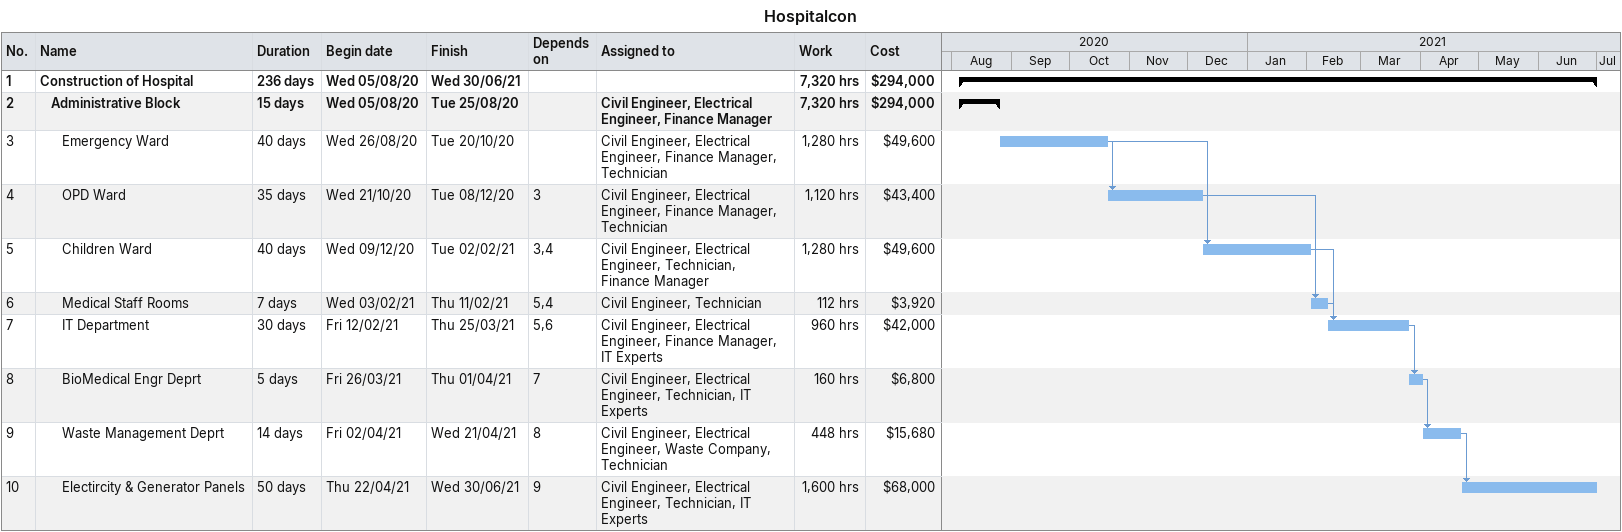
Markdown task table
Hospitalcon

| ID | Level | Task | Duration | Start | Finish | Predecessors | Resources | Work (h) | Cost ($) |
|---|---|---|---|---|---|---|---|---|---|
| 1 | 1 | **Construction of Hospital** | 236d | 2020-08-05 | 2021-06-30 |  |  | 7320 | 294000 |
| 2 | 2 | **Administrative Block** | 15d | 2020-08-05 | 2020-08-25 |  | Civil Engineer, Electrical Engineer, Finance Manager | 7320 | 294000 |
| 3 | 3 | Emergency Ward | 40d | 2020-08-26 | 2020-10-20 |  | Civil Engineer, Electrical Engineer, Finance Manager, Technician | 1280 | 49600 |
| 4 | 3 | OPD Ward | 35d | 2020-10-21 | 2020-12-08 | 3 | Civil Engineer, Electrical Engineer, Finance Manager, Technician | 1120 | 43400 |
| 5 | 3 | Children Ward | 40d | 2020-12-09 | 2021-02-02 | 3, 4 | Civil Engineer, Electrical Engineer, Technician, Finance Manager | 1280 | 49600 |
| 6 | 3 | Medical Staff Rooms | 7d | 2021-02-03 | 2021-02-11 | 5, 4 | Civil Engineer, Technician | 112 | 3920 |
| 7 | 3 | IT Department | 30d | 2021-02-12 | 2021-03-25 | 5, 6 | Civil Engineer, Electrical Engineer, Finance Manager, IT Experts | 960 | 42000 |
| 8 | 3 | BioMedical Engr Deprt | 5d | 2021-03-26 | 2021-04-01 | 7 | Civil Engineer, Electrical Engineer, Technician, IT Experts | 160 | 6800 |
| 9 | 3 | Waste Management Deprt | 14d | 2021-04-02 | 2021-04-21 | 8 | Civil Engineer, Electrical Engineer, Waste Company, Technician | 448 | 15680 |
| 10 | 3 | Electircity & Generator Panels | 50d | 2021-04-22 | 2021-06-30 | 9 | Civil Engineer, Electrical Engineer, Technician, IT Experts | 1600 | 68000 |
